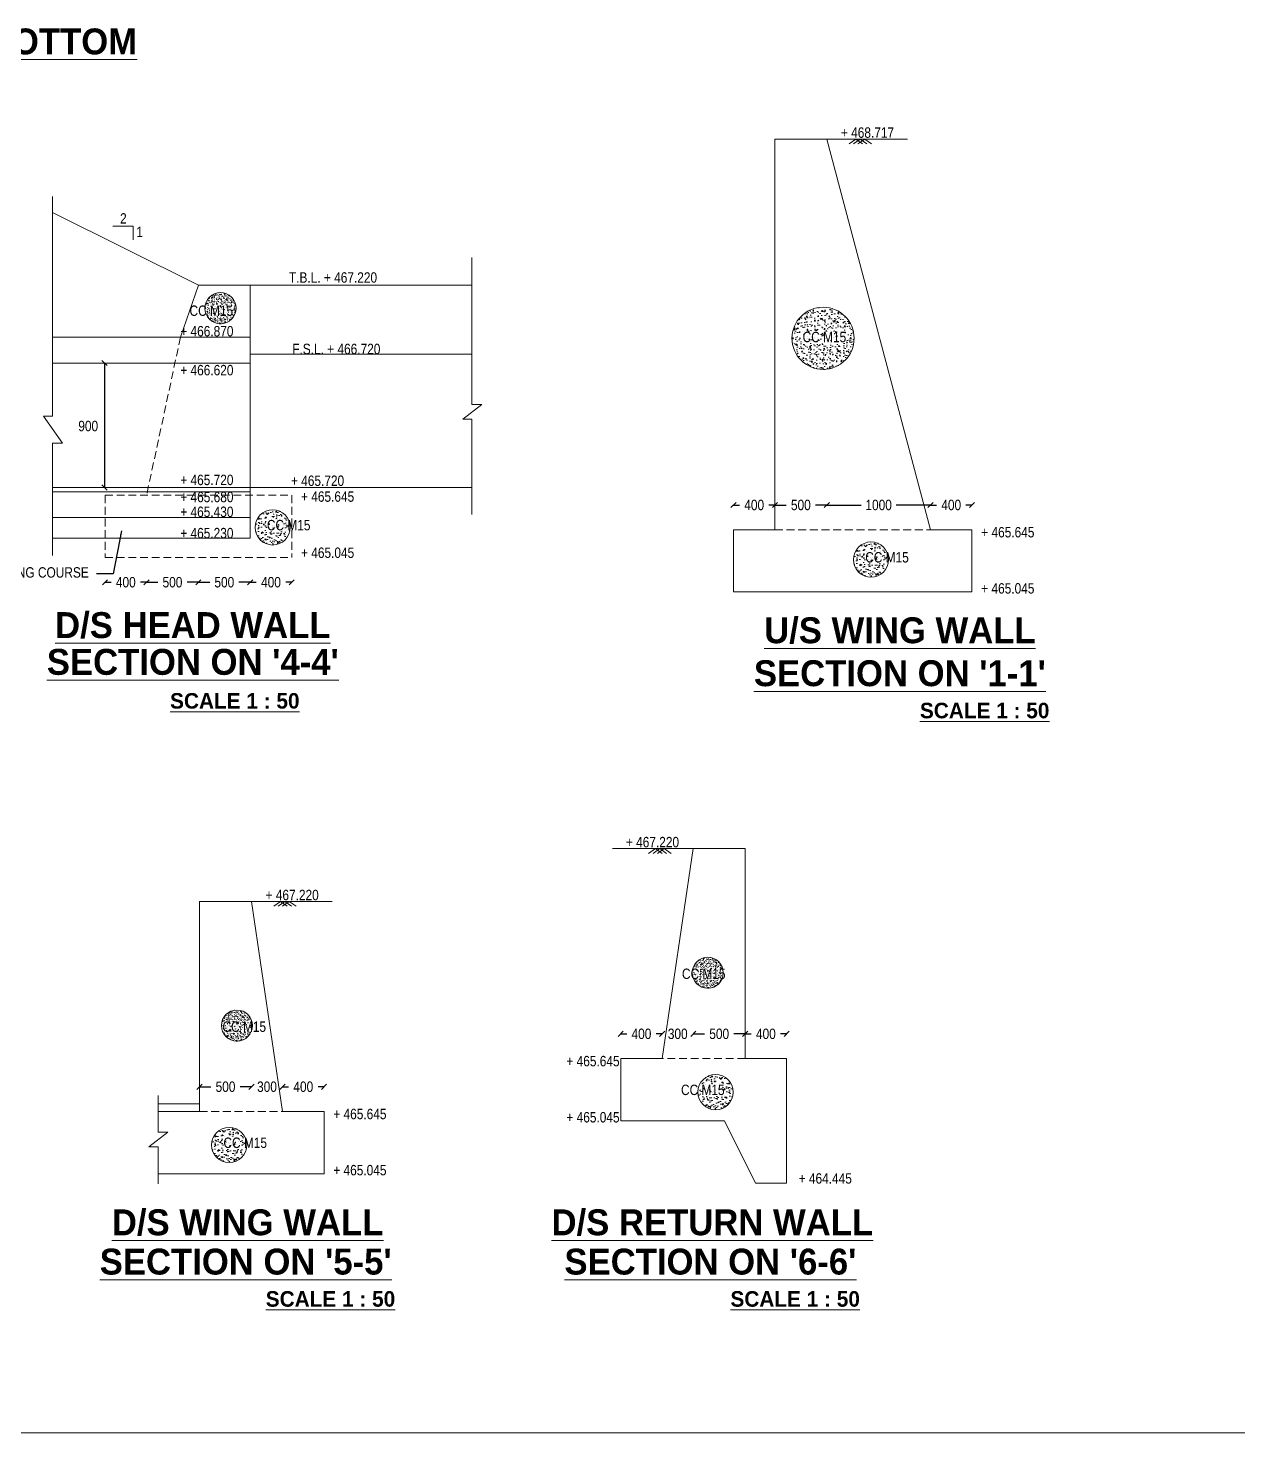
# Model space of a CAD drawing. Header units: millimetres. Extents: x 283753 to 367753, y 96727 to 160762.
# Drawn here: x 306331 to 329665, y 96727 to 123822 of the extents above; entities that cross this region are included whole.
import ezdxf
from ezdxf.enums import TextEntityAlignment as Align

# ---------------------------------------------------------------- set-up
doc = ezdxf.new("R2010")
doc.units = ezdxf.units.MM
doc.linetypes.add('HIDDEN', pattern=[0.375, 0.25, -0.125])
for name, color, linetype in [('Box', 20, 'Continuous'), ('headwall', 6, 'Continuous'), ('TEXT', 7, 'Continuous')]:
    doc.layers.add(name, color=color, linetype=linetype)
doc.styles.add('ARIAL NARROW', font='ARIALN_1.TTF')
doc.styles.add('CITYBLUEPR', font='cityb__.ttf')
doc.dimstyles.new('ISO-25', dxfattribs={"dimtxt": 2.5, "dimasz": 2.5, "dimexe": 1.25, "dimexo": 0.625, "dimtad": 1, "dimdec": 0, "dimtxsty": 'Standard', "dimblk": 'OBLIQUE', "dimcen": 2.5, "dimdle": 1.25, "dimclrd": 6, "dimadec": 0, "dimazin": 0, "dimtfac": 1, "dimtdec": 0, "dimtmove": 0, "dimatfit": 3, "dimfxl": 0, "dimarcsym": 0})
doc.dimstyles.get("Standard").update_dxf_attribs({"dimtxt": 0.18, "dimasz": 0.18, "dimexe": 0.18, "dimexo": 0.0625, "dimgap": 0.09, "dimtad": 0, "dimtih": 1, "dimtoh": 1, "dimdec": 4, "dimzin": 0, "dimdsep": 46, "dimtxsty": 'Standard', "dimcen": 0.09, "dimadec": 0, "dimazin": 0, "dimtfac": 1, "dimtdec": 4, "dimtofl": 0, "dimtmove": 0, "dimatfit": 3, "dimfxl": 0, "dimtolj": 1, "dimtzin": 0, "dimarcsym": 0})

# ---------------------------------------------------------------- blocks, each defined once
blk = doc.blocks.new('_Oblique')
at = {"color": 0, "linetype": 'ByBlock', "lineweight": -2}
blk.add_line((-0.5, -0.5), (0.5, 0.5), dxfattribs=at)
blk = doc.blocks.new('*D186')
at = {"layer": 'Defpoints', "color": 0, "transparency": 16777216}
for p in [(307805, 117361), (307805, 114961), (307805, 114961)]:
    blk.add_point(p, dxfattribs=at)
at = {"layer": 'TEXT', "color": 0, "lineweight": -2, "transparency": 16777216}
for p, q in [((307805, 117361), (307805, 114961)), ((307705, 114961), (307705, 114961))]:
    blk.add_line(p, q, dxfattribs=at)
at = {"layer": 'TEXT', "color": 0, "lineweight": -2, "transparency": 16777216, "xscale": 100, "yscale": 100, "zscale": 100}
for p, rotation in [((307805, 117361), 90), ((307805, 114961), 270)]:
    blk.add_blockref('_Oblique', p, dxfattribs=dict(at, rotation=rotation))
at = {"layer": 'TEXT', "color": 0, "lineweight": 9, "transparency": 16777216, "insert": (307491, 116146), "char_height": 200, "attachment_point": 5, "style": 'ARIAL NARROW'}
blk.add_mtext('\\A1;900', dxfattribs=at)
blk = doc.blocks.new('*D187')
at = {"layer": 'Defpoints', "color": 0, "transparency": 16777216}
for p in [(309616, 113133), (310616, 113133), (310616, 113133)]:
    blk.add_point(p, dxfattribs=at)
at = {"layer": 'TEXT', "color": 0, "lineweight": -2, "transparency": 16777216}
for p, q in [((309616, 113133), (309835, 113133)), ((310616, 113133), (310397, 113133))]:
    blk.add_line(p, q, dxfattribs=at)
at = {"layer": 'TEXT', "color": 0, "lineweight": -2, "transparency": 16777216, "xscale": 100, "yscale": 100, "zscale": 100, "rotation": 180}
blk.add_blockref('_Oblique', (309616, 113133), dxfattribs=at)
at = {"layer": 'TEXT', "color": 0, "lineweight": -2, "transparency": 16777216, "xscale": 100, "yscale": 100, "zscale": 100}
blk.add_blockref('_Oblique', (310616, 113133), dxfattribs=at)
at = {"layer": 'TEXT', "color": 0, "lineweight": 9, "transparency": 16777216, "insert": (310116, 113133), "char_height": 200, "attachment_point": 5, "style": 'ARIAL NARROW'}
blk.add_mtext('\\A1;500', dxfattribs=at)
blk = doc.blocks.new('*D188')
at = {"layer": 'Defpoints', "color": 0, "transparency": 16777216}
for p in [(310616, 113133), (311416, 113133), (311416, 113133)]:
    blk.add_point(p, dxfattribs=at)
at = {"layer": 'TEXT', "color": 0, "lineweight": -2, "transparency": 16777216}
for p, q in [((310616, 113133), (310732, 113133)), ((311416, 113133), (311300, 113133))]:
    blk.add_line(p, q, dxfattribs=at)
at = {"layer": 'TEXT', "color": 0, "lineweight": -2, "transparency": 16777216, "xscale": 100, "yscale": 100, "zscale": 100, "rotation": 180}
blk.add_blockref('_Oblique', (310616, 113133), dxfattribs=at)
at = {"layer": 'TEXT', "color": 0, "lineweight": -2, "transparency": 16777216, "xscale": 100, "yscale": 100, "zscale": 100}
blk.add_blockref('_Oblique', (311416, 113133), dxfattribs=at)
at = {"layer": 'TEXT', "color": 0, "lineweight": 9, "transparency": 16777216, "insert": (311016, 113133), "char_height": 200, "attachment_point": 5, "style": 'ARIAL NARROW'}
blk.add_mtext('\\A1;400', dxfattribs=at)
blk = doc.blocks.new('*D189')
at = {"layer": 'Defpoints', "color": 0, "transparency": 16777216}
for p in [(308616, 113133), (308616, 113133), (309616, 113133)]:
    blk.add_point(p, dxfattribs=at)
at = {"layer": 'TEXT', "color": 0, "lineweight": -2, "transparency": 16777216}
for p, q in [((308616, 113133), (308835, 113133)), ((309616, 113133), (309397, 113133))]:
    blk.add_line(p, q, dxfattribs=at)
at = {"layer": 'TEXT', "color": 0, "lineweight": -2, "transparency": 16777216, "xscale": 100, "yscale": 100, "zscale": 100, "rotation": 180}
blk.add_blockref('_Oblique', (308616, 113133), dxfattribs=at)
at = {"layer": 'TEXT', "color": 0, "lineweight": -2, "transparency": 16777216, "xscale": 100, "yscale": 100, "zscale": 100}
blk.add_blockref('_Oblique', (309616, 113133), dxfattribs=at)
at = {"layer": 'TEXT', "color": 0, "lineweight": 9, "transparency": 16777216, "insert": (309116, 113133), "char_height": 200, "attachment_point": 5, "style": 'ARIAL NARROW'}
blk.add_mtext('\\A1;500', dxfattribs=at)
blk = doc.blocks.new('*D190')
at = {"layer": 'Defpoints', "color": 0, "transparency": 16777216}
for p in [(307816, 113133), (307816, 113133), (308616, 113133)]:
    blk.add_point(p, dxfattribs=at)
at = {"layer": 'TEXT', "color": 0, "lineweight": -2, "transparency": 16777216}
for p, q in [((307816, 113133), (307932, 113133)), ((308616, 113133), (308500, 113133))]:
    blk.add_line(p, q, dxfattribs=at)
at = {"layer": 'TEXT', "color": 0, "lineweight": -2, "transparency": 16777216, "xscale": 100, "yscale": 100, "zscale": 100, "rotation": 180}
blk.add_blockref('_Oblique', (307816, 113133), dxfattribs=at)
at = {"layer": 'TEXT', "color": 0, "lineweight": -2, "transparency": 16777216, "xscale": 100, "yscale": 100, "zscale": 100}
blk.add_blockref('_Oblique', (308616, 113133), dxfattribs=at)
at = {"layer": 'TEXT', "color": 0, "lineweight": 9, "transparency": 16777216, "insert": (308216, 113133), "char_height": 200, "attachment_point": 5, "style": 'ARIAL NARROW'}
blk.add_mtext('\\A1;400', dxfattribs=at)
blk = doc.blocks.new('*D191')
at = {"layer": 'Defpoints', "color": 0, "transparency": 16777216}
for p in [(319936, 114623), (320736, 114623), (320736, 114623)]:
    blk.add_point(p, dxfattribs=at)
at = {"layer": 'TEXT', "color": 0, "lineweight": -2, "transparency": 16777216}
for p, q in [((319936, 114623), (320051, 114623)), ((320736, 114623), (320620, 114623))]:
    blk.add_line(p, q, dxfattribs=at)
at = {"layer": 'TEXT', "color": 0, "lineweight": -2, "transparency": 16777216, "xscale": 100, "yscale": 100, "zscale": 100, "rotation": 180}
blk.add_blockref('_Oblique', (319936, 114623), dxfattribs=at)
at = {"layer": 'TEXT', "color": 0, "lineweight": -2, "transparency": 16777216, "xscale": 100, "yscale": 100, "zscale": 100}
blk.add_blockref('_Oblique', (320736, 114623), dxfattribs=at)
at = {"layer": 'TEXT', "color": 0, "lineweight": 9, "transparency": 16777216, "insert": (320336, 114623), "char_height": 200, "attachment_point": 5, "style": 'ARIAL NARROW'}
blk.add_mtext('\\A1;400', dxfattribs=at)
blk = doc.blocks.new('*D192')
at = {"layer": 'Defpoints', "color": 0, "transparency": 16777216}
for p in [(321736, 114623), (323736, 114623), (323736, 114623)]:
    blk.add_point(p, dxfattribs=at)
at = {"layer": 'TEXT', "color": 0, "lineweight": -2, "transparency": 16777216}
for p, q in [((321736, 114623), (322399, 114623)), ((323736, 114623), (323072, 114623))]:
    blk.add_line(p, q, dxfattribs=at)
at = {"layer": 'TEXT', "color": 0, "lineweight": -2, "transparency": 16777216, "xscale": 100, "yscale": 100, "zscale": 100, "rotation": 180}
blk.add_blockref('_Oblique', (321736, 114623), dxfattribs=at)
at = {"layer": 'TEXT', "color": 0, "lineweight": -2, "transparency": 16777216, "xscale": 100, "yscale": 100, "zscale": 100}
blk.add_blockref('_Oblique', (323736, 114623), dxfattribs=at)
at = {"layer": 'TEXT', "color": 0, "lineweight": 9, "transparency": 16777216, "insert": (322736, 114623), "char_height": 200, "attachment_point": 5, "style": 'ARIAL NARROW'}
blk.add_mtext('\\A1;1000', dxfattribs=at)
blk = doc.blocks.new('*D193')
at = {"layer": 'Defpoints', "color": 0, "transparency": 16777216}
for p in [(323736, 114623), (324536, 114623), (324536, 114623)]:
    blk.add_point(p, dxfattribs=at)
at = {"layer": 'TEXT', "color": 0, "lineweight": -2, "transparency": 16777216}
for p, q in [((323736, 114623), (323851, 114623)), ((324536, 114623), (324420, 114623))]:
    blk.add_line(p, q, dxfattribs=at)
at = {"layer": 'TEXT', "color": 0, "lineweight": -2, "transparency": 16777216, "xscale": 100, "yscale": 100, "zscale": 100, "rotation": 180}
blk.add_blockref('_Oblique', (323736, 114623), dxfattribs=at)
at = {"layer": 'TEXT', "color": 0, "lineweight": -2, "transparency": 16777216, "xscale": 100, "yscale": 100, "zscale": 100}
blk.add_blockref('_Oblique', (324536, 114623), dxfattribs=at)
at = {"layer": 'TEXT', "color": 0, "lineweight": 9, "transparency": 16777216, "insert": (324136, 114623), "char_height": 200, "attachment_point": 5, "style": 'ARIAL NARROW'}
blk.add_mtext('\\A1;400', dxfattribs=at)
blk = doc.blocks.new('*D194')
at = {"layer": 'Defpoints', "color": 0, "transparency": 16777216}
for p in [(320736, 114623), (320736, 114623), (321736, 114623)]:
    blk.add_point(p, dxfattribs=at)
at = {"layer": 'TEXT', "color": 0, "lineweight": -2, "transparency": 16777216}
for p, q in [((320736, 114623), (320955, 114623)), ((321736, 114623), (321516, 114623))]:
    blk.add_line(p, q, dxfattribs=at)
at = {"layer": 'TEXT', "color": 0, "lineweight": -2, "transparency": 16777216, "xscale": 100, "yscale": 100, "zscale": 100, "rotation": 180}
blk.add_blockref('_Oblique', (320736, 114623), dxfattribs=at)
at = {"layer": 'TEXT', "color": 0, "lineweight": -2, "transparency": 16777216, "xscale": 100, "yscale": 100, "zscale": 100}
blk.add_blockref('_Oblique', (321736, 114623), dxfattribs=at)
at = {"layer": 'TEXT', "color": 0, "lineweight": 9, "transparency": 16777216, "insert": (321236, 114623), "char_height": 200, "attachment_point": 5, "style": 'ARIAL NARROW'}
blk.add_mtext('\\A1;500', dxfattribs=at)
blk = doc.blocks.new('*D195')
at = {"layer": 'Defpoints', "color": 0, "transparency": 16777216}
for p in [(310639, 103403), (311239, 103403), (311239, 103403)]:
    blk.add_point(p, dxfattribs=at)
at = {"layer": 'TEXT', "color": 0, "lineweight": -2, "transparency": 16777216}
for p, q in [((310639, 103403), (310539, 103403)), ((311239, 103403), (311339, 103403))]:
    blk.add_line(p, q, dxfattribs=at)
at = {"layer": 'TEXT', "color": 0, "lineweight": -2, "transparency": 16777216, "xscale": 100, "yscale": 100, "zscale": 100}
blk.add_blockref('_Oblique', (310639, 103403), dxfattribs=at)
at = {"layer": 'TEXT', "color": 0, "lineweight": -2, "transparency": 16777216, "xscale": 100, "yscale": 100, "zscale": 100, "rotation": 180}
blk.add_blockref('_Oblique', (311239, 103403), dxfattribs=at)
at = {"layer": 'TEXT', "color": 0, "lineweight": 9, "transparency": 16777216, "insert": (310939, 103403), "char_height": 200, "attachment_point": 5, "style": 'ARIAL NARROW'}
blk.add_mtext('\\A1;300', dxfattribs=at)
blk = doc.blocks.new('*D196')
at = {"layer": 'Defpoints', "color": 0, "transparency": 16777216}
for p in [(311239, 103403), (312039, 103403), (312039, 103403)]:
    blk.add_point(p, dxfattribs=at)
at = {"layer": 'TEXT', "color": 0, "lineweight": -2, "transparency": 16777216}
for p, q in [((311239, 103403), (311355, 103403)), ((312039, 103403), (311923, 103403))]:
    blk.add_line(p, q, dxfattribs=at)
at = {"layer": 'TEXT', "color": 0, "lineweight": -2, "transparency": 16777216, "xscale": 100, "yscale": 100, "zscale": 100, "rotation": 180}
blk.add_blockref('_Oblique', (311239, 103403), dxfattribs=at)
at = {"layer": 'TEXT', "color": 0, "lineweight": -2, "transparency": 16777216, "xscale": 100, "yscale": 100, "zscale": 100}
blk.add_blockref('_Oblique', (312039, 103403), dxfattribs=at)
at = {"layer": 'TEXT', "color": 0, "lineweight": 9, "transparency": 16777216, "insert": (311639, 103403), "char_height": 200, "attachment_point": 5, "style": 'ARIAL NARROW'}
blk.add_mtext('\\A1;400', dxfattribs=at)
blk = doc.blocks.new('*D197')
at = {"layer": 'Defpoints', "color": 0, "transparency": 16777216}
for p in [(309639, 103403), (309639, 103403), (310639, 103403)]:
    blk.add_point(p, dxfattribs=at)
at = {"layer": 'TEXT', "color": 0, "lineweight": -2, "transparency": 16777216}
for p, q in [((309639, 103403), (309858, 103403)), ((310639, 103403), (310420, 103403))]:
    blk.add_line(p, q, dxfattribs=at)
at = {"layer": 'TEXT', "color": 0, "lineweight": -2, "transparency": 16777216, "xscale": 100, "yscale": 100, "zscale": 100, "rotation": 180}
blk.add_blockref('_Oblique', (309639, 103403), dxfattribs=at)
at = {"layer": 'TEXT', "color": 0, "lineweight": -2, "transparency": 16777216, "xscale": 100, "yscale": 100, "zscale": 100}
blk.add_blockref('_Oblique', (310639, 103403), dxfattribs=at)
at = {"layer": 'TEXT', "color": 0, "lineweight": 9, "transparency": 16777216, "insert": (310139, 103403), "char_height": 200, "attachment_point": 5, "style": 'ARIAL NARROW'}
blk.add_mtext('\\A1;500', dxfattribs=at)
blk = doc.blocks.new('*D198')
at = {"layer": 'Defpoints', "color": 0, "transparency": 16777216}
for p in [(320161, 104423), (320161, 104423), (320961, 104423)]:
    blk.add_point(p, dxfattribs=at)
at = {"layer": 'TEXT', "color": 0, "lineweight": -2, "transparency": 16777216}
for p, q in [((320161, 104423), (320277, 104423)), ((320961, 104423), (320845, 104423))]:
    blk.add_line(p, q, dxfattribs=at)
at = {"layer": 'TEXT', "color": 0, "lineweight": -2, "transparency": 16777216, "xscale": 100, "yscale": 100, "zscale": 100, "rotation": 180}
blk.add_blockref('_Oblique', (320161, 104423), dxfattribs=at)
at = {"layer": 'TEXT', "color": 0, "lineweight": -2, "transparency": 16777216, "xscale": 100, "yscale": 100, "zscale": 100}
blk.add_blockref('_Oblique', (320961, 104423), dxfattribs=at)
at = {"layer": 'TEXT', "color": 0, "lineweight": 9, "transparency": 16777216, "insert": (320561, 104423), "char_height": 200, "attachment_point": 5, "style": 'ARIAL NARROW'}
blk.add_mtext('\\A1;400', dxfattribs=at)
blk = doc.blocks.new('*D199')
at = {"layer": 'Defpoints', "color": 0, "transparency": 16777216}
for p in [(318561, 104423), (318561, 104423), (319161, 104423)]:
    blk.add_point(p, dxfattribs=at)
at = {"layer": 'TEXT', "color": 0, "lineweight": -2, "transparency": 16777216}
for p, q in [((318561, 104423), (318461, 104423)), ((319161, 104423), (319261, 104423))]:
    blk.add_line(p, q, dxfattribs=at)
at = {"layer": 'TEXT', "color": 0, "lineweight": -2, "transparency": 16777216, "xscale": 100, "yscale": 100, "zscale": 100}
blk.add_blockref('_Oblique', (318561, 104423), dxfattribs=at)
at = {"layer": 'TEXT', "color": 0, "lineweight": -2, "transparency": 16777216, "xscale": 100, "yscale": 100, "zscale": 100, "rotation": 180}
blk.add_blockref('_Oblique', (319161, 104423), dxfattribs=at)
at = {"layer": 'TEXT', "color": 0, "lineweight": 9, "transparency": 16777216, "insert": (318861, 104423), "char_height": 200, "attachment_point": 5, "style": 'ARIAL NARROW'}
blk.add_mtext('\\A1;300', dxfattribs=at)
blk = doc.blocks.new('*D200')
at = {"layer": 'Defpoints', "color": 0, "transparency": 16777216}
for p in [(317761, 104423), (317761, 104423), (318561, 104423)]:
    blk.add_point(p, dxfattribs=at)
at = {"layer": 'TEXT', "color": 0, "lineweight": -2, "transparency": 16777216}
for p, q in [((317761, 104423), (317877, 104423)), ((318561, 104423), (318445, 104423))]:
    blk.add_line(p, q, dxfattribs=at)
at = {"layer": 'TEXT', "color": 0, "lineweight": -2, "transparency": 16777216, "xscale": 100, "yscale": 100, "zscale": 100, "rotation": 180}
blk.add_blockref('_Oblique', (317761, 104423), dxfattribs=at)
at = {"layer": 'TEXT', "color": 0, "lineweight": -2, "transparency": 16777216, "xscale": 100, "yscale": 100, "zscale": 100}
blk.add_blockref('_Oblique', (318561, 104423), dxfattribs=at)
at = {"layer": 'TEXT', "color": 0, "lineweight": 9, "transparency": 16777216, "insert": (318161, 104423), "char_height": 200, "attachment_point": 5, "style": 'ARIAL NARROW'}
blk.add_mtext('\\A1;400', dxfattribs=at)
blk = doc.blocks.new('*D201')
at = {"layer": 'Defpoints', "color": 0, "transparency": 16777216}
for p in [(319161, 104423), (320161, 104423), (320161, 104423)]:
    blk.add_point(p, dxfattribs=at)
at = {"layer": 'TEXT', "color": 0, "lineweight": -2, "transparency": 16777216}
for p, q in [((319161, 104423), (319380, 104423)), ((320161, 104423), (319942, 104423))]:
    blk.add_line(p, q, dxfattribs=at)
at = {"layer": 'TEXT', "color": 0, "lineweight": -2, "transparency": 16777216, "xscale": 100, "yscale": 100, "zscale": 100, "rotation": 180}
blk.add_blockref('_Oblique', (319161, 104423), dxfattribs=at)
at = {"layer": 'TEXT', "color": 0, "lineweight": -2, "transparency": 16777216, "xscale": 100, "yscale": 100, "zscale": 100}
blk.add_blockref('_Oblique', (320161, 104423), dxfattribs=at)
at = {"layer": 'TEXT', "color": 0, "lineweight": 9, "transparency": 16777216, "insert": (319661, 104423), "char_height": 200, "attachment_point": 5, "style": 'ARIAL NARROW'}
blk.add_mtext('\\A1;500', dxfattribs=at)

msp = doc.modelspace()

# ---------------------------------------------------------------- hatches: boundary and pattern name
at = {"layer": 'TEXT', "linetype": 'Continuous', "lineweight": 9}
h = msp.add_hatch(dxfattribs=at)
h.set_pattern_fill('AR-CONC', color=0, scale=0.5, style=0)
h.set_pattern_definition([(50, (141224.85, 65025.88), (91.092334, -7.969543), [9.525, -104.775]), (355, (141224.85, 65025.88), (-17.621413, 95.52832), [7.62, -83.82]), (100.451, (141232.44, 65025.22), (73.47125, 87.558344), [8.095, -89.045]), (46.1842, (141224.85, 65051.28), (135.53952, -21.021164), [14.2875, -157.1625]), (96.6356, (141236.14, 65049.53), (118.70212, 123.71278), [12.1425, -133.5675]), (351.184, (141224.85, 65051.28), (118.7023, 123.71256), [11.43, -125.73]), (21, (141237.55, 65044.93), (75.80744, -51.13276), [9.525, -104.775]), (326, (141237.55, 65044.93), (30.901014, 92.093983), [7.62, -83.82]), (71.4514, (141243.87, 65040.67), (106.708245, 40.96143), [8.095, -89.045]), (37.5, (141224.85, 65025.882), (1.5443016, 42.2775194), [0, -82.804, 0, -85.09, 0, -84.1375]), (7.5, (141224.85, 65025.882), (33.409831, 50.090287), [0, -48.514, 0, -80.899, 0, -32.0675]), (327.5, (141196.53, 65025.882), (67.7952976, -2.864372), [0, -31.75, 0, -99.06, 0, -131.445]), (317.5, (141183.83, 65025.88), (74.06459, 12.713246), [0, -41.275, 0, -65.786, 0, -93.345])])
h.paths.add_polyline_path([(310342.1, 118419.5, 1), (309742.6, 118419.5, 1)])
h.paths.add_polyline_path([(308945.7, 118535), (309437.3, 118535), (309437.3, 118381.6), (308945.7, 118381.6)], flags=9)
h = msp.add_hatch(dxfattribs=at)
h.set_pattern_fill('AR-CONC', color=0, style=0)
h.set_pattern_definition([(50, (-15970.74, 11051.05), (182.18467, -15.939086), [19.05, -209.55]), (355, (-15970.74, 11051.05), (-35.24283, 191.05664), [15.24, -167.64]), (100.451, (-15955.56, 11049.73), (146.9425, 175.11669), [16.19, -178.09]), (46.1842, (-15970.74, 11101.85), (271.07904, -42.04233), [28.575, -314.325]), (96.6356, (-15948.15, 11098.35), (237.40423, 247.42556), [24.285, -267.135]), (351.184, (-15970.74, 11101.85), (237.4046, 247.42512), [22.86, -251.46]), (21, (-15945.34, 11089.15), (151.61488, -102.26552), [19.05, -209.55]), (326, (-15945.34, 11089.15), (61.80203, 184.18797), [15.24, -167.64]), (71.4514, (-15932.7, 11080.63), (213.41649, 81.92286), [16.19, -178.09]), (37.5, (-15970.74, 11051.054), (3.088603, 84.555039), [0, -165.608, 0, -170.18, 0, -168.275]), (7.5, (-15970.74, 11051.05), (66.819663, 100.180575), [0, -97.028, 0, -161.798, 0, -64.135]), (327.5, (-16027.384, 11051.054), (135.590595, -5.728744), [0, -63.5, 0, -198.12, 0, -262.89]), (317.5, (-16052.78, 11051.05), (148.12918, 25.42649), [0, -82.55, 0, -131.572, 0, -186.69])])
h.paths.add_polyline_path([(322263.7, 117838.3, 1), (321064.8, 117838.3, 1)])
h.paths.add_polyline_path([(321156.2, 118016), (322139.6, 118016), (322139.6, 117709), (321156.2, 117709)], flags=24)
h = msp.add_hatch(dxfattribs=at)
h.set_pattern_fill('AR-CONC', color=0, style=0)
h.set_pattern_definition([(50, (-26980.97, 11671.93), (182.18467, -15.939086), [19.05, -209.55]), (355, (-26980.97, 11671.93), (-35.24283, 191.05664), [15.24, -167.64]), (100.451, (-26965.79, 11670.6), (146.9425, 175.11669), [16.19, -178.09]), (46.1842, (-26980.97, 11722.73), (271.07904, -42.04233), [28.575, -314.325]), (96.6356, (-26958.38, 11719.23), (237.40423, 247.42556), [24.285, -267.135]), (351.184, (-26980.97, 11722.73), (237.4046, 247.42512), [22.86, -251.46]), (21, (-26955.57, 11710.03), (151.61488, -102.26552), [19.05, -209.55]), (326, (-26955.57, 11710.03), (61.80203, 184.18797), [15.24, -167.64]), (71.4514, (-26942.94, 11701.5), (213.41649, 81.92286), [16.19, -178.09]), (37.5, (-26980.97, 11671.93), (3.088603, 84.555039), [0, -165.608, 0, -170.18, 0, -168.275]), (7.5, (-26980.97, 11671.93), (66.819663, 100.180575), [0, -97.028, 0, -161.798, 0, -64.135]), (327.5, (-27037.61, 11671.93), (135.590595, -5.728744), [0, -63.5, 0, -198.12, 0, -262.89]), (317.5, (-27063.01, 11671.93), (148.12918, 25.42649), [0, -82.55, 0, -131.572, 0, -186.69])])
h.paths.add_polyline_path([(311388.2, 114191.7, 1), (310708.4, 114191.7, 1)])
h.paths.add_polyline_path([(310823.6, 114387.8), (311807, 114387.8), (311807, 114080.9), (310823.6, 114080.9)], flags=9)
h = msp.add_hatch(dxfattribs=at)
h.set_pattern_fill('AR-CONC', color=0, style=0)
h.set_pattern_definition([(50, (-15440.74, 11051.05), (182.18467, -15.939086), [19.05, -209.55]), (355, (-15440.74, 11051.05), (-35.24283, 191.05664), [15.24, -167.64]), (100.451, (-15425.56, 11049.73), (146.9425, 175.11669), [16.19, -178.09]), (46.1842, (-15440.74, 11101.85), (271.07904, -42.04233), [28.575, -314.325]), (96.6356, (-15418.15, 11098.35), (237.40423, 247.42556), [24.285, -267.135]), (351.184, (-15440.74, 11101.85), (237.4046, 247.42512), [22.86, -251.46]), (21, (-15415.34, 11089.15), (151.61488, -102.26552), [19.05, -209.55]), (326, (-15415.34, 11089.15), (61.80203, 184.18797), [15.24, -167.64]), (71.4514, (-15402.7, 11080.63), (213.41649, 81.92286), [16.19, -178.09]), (37.5, (-15440.74, 11051.054), (3.088603, 84.555039), [0, -165.608, 0, -170.18, 0, -168.275]), (7.5, (-15440.74, 11051.05), (66.819663, 100.180575), [0, -97.028, 0, -161.798, 0, -64.135]), (327.5, (-15497.384, 11051.054), (135.590595, -5.728744), [0, -63.5, 0, -198.12, 0, -262.89]), (317.5, (-15522.78, 11051.05), (148.12918, 25.42649), [0, -82.55, 0, -131.572, 0, -186.69])])
h.paths.add_polyline_path([(322928.4, 113570.8, 1), (322248.7, 113570.8, 1)])
h.paths.add_polyline_path([(322363.8, 113766.9), (323347.2, 113766.9), (323347.2, 113460), (322363.8, 113460)], flags=9)
h = msp.add_hatch(dxfattribs=at)
h.set_pattern_fill('AR-CONC', color=0, scale=0.5, style=0)
h.set_pattern_definition([(130, (488257.32, 52208.914), (-91.092334, -7.969543), [9.525, -104.775]), (185, (488257.32, 52208.91), (17.621413, 95.52832), [7.62, -83.82]), (79.549, (488249.73, 52208.25), (-73.47125, 87.558344), [8.095, -89.045]), (133.8158, (488257.32, 52234.31), (-135.53952, -21.021164), [14.2875, -157.1625]), (83.3644, (488246.03, 52232.56), (-118.70212, 123.71278), [12.1425, -133.5675]), (188.816, (488257.32, 52234.31), (-118.7023, 123.71256), [11.43, -125.73]), (159, (488244.62, 52227.964), (-75.80744, -51.13276), [9.525, -104.775]), (214, (488244.62, 52227.96), (-30.901014, 92.093983), [7.62, -83.82]), (108.5486, (488238.305, 52223.7), (-106.708245, 40.96143), [8.095, -89.045]), (142.5, (488257.322, 52208.914), (-1.5443016, 42.2775194), [0, -82.804, 0, -85.09, 0, -84.1375]), (172.5, (488257.32, 52208.914), (-33.409831, 50.090287), [0, -48.514, 0, -80.899, 0, -32.0675]), (212.5, (488285.643, 52208.914), (-67.7952976, -2.864372), [0, -31.75, 0, -99.06, 0, -131.445]), (222.5, (488298.343, 52208.914), (-74.06459, 12.713246), [0, -41.275, 0, -65.786, 0, -93.345])])
h.paths.add_polyline_path([(319140.1, 105602.5, -1), (319739.6, 105602.5, -1)])
h.paths.add_polyline_path([(318961.1, 105670.7), (318469.4, 105670.7), (318469.4, 105517.2), (318961.1, 105517.2)], flags=9)
h = msp.add_hatch(dxfattribs=at)
h.set_pattern_fill('AR-CONC', color=0, scale=0.5, style=0)
h.set_pattern_definition([(50, (141542.79, 51188.914), (91.092334, -7.969543), [9.525, -104.775]), (355, (141542.79, 51188.91), (-17.621413, 95.52832), [7.62, -83.82]), (100.451, (141550.38, 51188.25), (73.47125, 87.558344), [8.095, -89.045]), (46.1842, (141542.79, 51214.31), (135.53952, -21.021164), [14.2875, -157.1625]), (96.6356, (141554.08, 51212.56), (118.70212, 123.71278), [12.1425, -133.5675]), (351.184, (141542.79, 51214.31), (118.7023, 123.71256), [11.43, -125.73]), (21, (141555.49, 51207.964), (75.80744, -51.13276), [9.525, -104.775]), (326, (141555.49, 51207.96), (30.901014, 92.093983), [7.62, -83.82]), (71.4514, (141561.8, 51203.7), (106.708245, 40.96143), [8.095, -89.045]), (37.5, (141542.786, 51188.914), (1.5443016, 42.2775194), [0, -82.804, 0, -85.09, 0, -84.1375]), (7.5, (141542.786, 51188.914), (33.409831, 50.090287), [0, -48.514, 0, -80.899, 0, -32.0675]), (327.5, (141514.465, 51188.914), (67.7952976, -2.864372), [0, -31.75, 0, -99.06, 0, -131.445]), (317.5, (141501.765, 51188.914), (74.06459, 12.713246), [0, -41.275, 0, -65.786, 0, -93.345])])
h.paths.add_polyline_path([(310660, 104582.5, 1), (310060.6, 104582.5, 1)])
h.paths.add_polyline_path([(310839, 104650.7), (311330.7, 104650.7), (311330.7, 104497.2), (310839, 104497.2)], flags=9)
h = msp.add_hatch(dxfattribs=at)
h.set_pattern_fill('AR-CONC', color=0, style=0)
h.set_pattern_definition([(130, (657619.45, 779.62), (-182.18467, -15.939086), [19.05, -209.55]), (185, (657619.45, 779.62), (35.24283, 191.05664), [15.24, -167.64]), (79.549, (657604.27, 778.3), (-146.9425, 175.11669), [16.19, -178.09]), (133.8158, (657619.45, 830.42), (-271.07904, -42.04233), [28.575, -314.325]), (83.3644, (657596.86, 826.92), (-237.40423, 247.42556), [24.285, -267.135]), (188.816, (657619.45, 830.42), (-237.4046, 247.42512), [22.86, -251.46]), (159, (657594.05, 817.72), (-151.61488, -102.26552), [19.05, -209.55]), (214, (657594.05, 817.72), (-61.80203, 184.18797), [15.24, -167.64]), (108.5486, (657581.42, 809.2), (-213.41649, 81.92286), [16.19, -178.09]), (142.5, (657619.45, 779.62), (-3.088603, 84.555039), [0, -165.608, 0, -170.18, 0, -168.275]), (172.5, (657619.45, 779.62), (-66.819663, 100.180575), [0, -97.028, 0, -161.798, 0, -64.135]), (212.5, (657676.095, 779.62), (-135.590595, -5.728744), [0, -63.5, 0, -198.12, 0, -262.89]), (222.5, (657701.5, 779.62), (-148.12918, 25.42649), [0, -82.55, 0, -131.572, 0, -186.69])])
h.paths.add_polyline_path([(319930, 103299.4, 1), (319250.3, 103299.4, 1)])
h.paths.add_polyline_path([(318831.5, 103495.5), (319814.9, 103495.5), (319814.9, 103188.6), (318831.5, 103188.6)], flags=9)
h = msp.add_hatch(dxfattribs=at)
h.set_pattern_fill('AR-CONC', color=0, style=0)
h.set_pattern_definition([(50, (-27819.34, -240.38), (182.18467, -15.939086), [19.05, -209.55]), (355, (-27819.34, -240.38), (-35.24283, 191.05664), [15.24, -167.64]), (100.451, (-27804.16, -241.7), (146.9425, 175.11669), [16.19, -178.09]), (46.1842, (-27819.34, -189.58), (271.07904, -42.04233), [28.575, -314.325]), (96.6356, (-27796.75, -193.08), (237.40423, 247.42556), [24.285, -267.135]), (351.184, (-27819.34, -189.58), (237.4046, 247.42512), [22.86, -251.46]), (21, (-27793.94, -202.28), (151.61488, -102.26552), [19.05, -209.55]), (326, (-27793.94, -202.28), (61.80203, 184.18797), [15.24, -167.64]), (71.4514, (-27781.31, -210.8), (213.41649, 81.92286), [16.19, -178.09]), (37.5, (-27819.344, -240.38), (3.088603, 84.555039), [0, -165.608, 0, -170.18, 0, -168.275]), (7.5, (-27819.34, -240.38), (66.819663, 100.180575), [0, -97.028, 0, -161.798, 0, -64.135]), (327.5, (-27875.986, -240.38), (135.590595, -5.728744), [0, -63.5, 0, -198.12, 0, -262.89]), (317.5, (-27901.39, -240.38), (148.12918, 25.42649), [0, -82.55, 0, -131.572, 0, -186.69])])
h.paths.add_polyline_path([(310549.8, 102279.4, 1), (309870.1, 102279.4, 1)])
h.paths.add_polyline_path([(309985.2, 102475.5), (310968.6, 102475.5), (310968.6, 102168.6), (309985.2, 102168.6)], flags=9)

# ---------------------------------------------------------------- linework, layer by layer
at = {"color": 0, "linetype": 'Continuous', "lineweight": 9}
msp.add_line((283752.6, 96726.9), (367752.6, 96726.9), dxfattribs=at)
at = {"layer": 'Box', "color": 0, "linetype": 'Continuous', "lineweight": 9}
for p, q in [((306804.9, 117860.7), (310616.1, 117860.7)), ((306804.9, 117360.7), (310616.1, 117360.7)), ((310616.1, 114960.7), (306804.9, 114960.7)), ((306804.9, 114880.7), (310616.1, 114880.7)), ((306804.9, 114380.7), (310616.1, 114380.7)), ((306804.9, 113980.7), (310616.1, 113980.7))]:
    msp.add_line(p, q, dxfattribs=at)
at = {"layer": 'headwall', "color": 0, "linetype": 'Continuous', "lineweight": 9}
for p, q in [((323294.7, 121681.4), (320735.5, 121681.4)), ((320735.5, 121681.4), (320735.5, 114147.4)), ((323735.5, 114147.4), (321735.5, 121681.4)), ((322295.1, 121681.4), (322164.7, 121587.8)), ((322380.8, 121681.4), (322250.4, 121587.8)), ((322295.1, 121681.4), (322425.5, 121587.8)), ((322466.6, 121681.4), (322336.2, 121587.8)), ((322380.8, 121681.4), (322511.2, 121587.8)), ((322466.6, 121681.4), (322597, 121587.8)), ((306804.9, 120571.8), (306804.9, 116337)), ((309616.1, 118860.7), (306804.9, 120266.2)), ((307963.3, 120002.6), (308359.3, 120002.6)), ((308359.3, 120002.6), (308359.3, 119736.5)), ((314892.8, 119394.6), (314892.8, 116563.5)), ((309616.1, 118860.7), (309270.4, 117860.7)), ((310616.1, 118860.7), (309616.1, 118860.7)), ((310616.1, 113980.7), (310616.1, 118860.7)), ((310616.1, 118860.7), (314892.8, 118860.7)), ((310616.1, 117529.9), (314892.8, 117529.9)), ((314717, 116281.8), (315081.1, 116563.5)), ((314892.8, 116563.5), (315081.1, 116563.5)), ((306804.9, 116337), (306629.1, 116337)), ((306629.1, 116337), (306993.2, 115818.7)), ((314892.8, 116281.8), (314717, 116281.8)), ((314892.8, 116281.8), (314892.8, 114443.4)), ((306804.9, 115818.7), (306993.2, 115818.7)), ((306804.9, 115818.7), (306804.9, 113651.5)), ((310616.1, 114960.7), (314892.8, 114960.7)), ((319935.5, 114147.4), (319935.5, 112947.4)), ((320735.5, 114147.4), (319935.5, 114147.4)), ((323735.5, 114147.4), (324535.5, 114147.4)), ((324535.5, 114147.4), (324535.5, 112947.4)), ((319935.5, 112947.4), (324535.5, 112947.4)), ((317602.1, 107996.5), (320161.3, 107996.5)), ((318430.2, 107996.5), (318299.8, 107903)), ((318516, 107996.5), (318385.6, 107903)), ((318430.2, 107996.5), (318560.6, 107903)), ((318601.7, 107996.5), (318471.3, 107903)), ((318516, 107996.5), (318646.4, 107903)), ((318561.3, 103946.5), (319161.3, 107996.5)), ((318601.7, 107996.5), (318732.1, 107903)), ((320161.3, 107996.5), (320161.3, 103946.5)), ((312198, 106976.5), (309638.8, 106976.5)), ((309638.8, 106976.5), (309638.8, 102926.5)), ((311238.8, 102926.5), (310638.8, 106976.5)), ((311198.4, 106976.5), (311068, 106883)), ((311284.1, 106976.5), (311153.7, 106883)), ((311198.4, 106976.5), (311328.8, 106883)), ((311369.9, 106976.5), (311239.5, 106883)), ((311284.1, 106976.5), (311414.5, 106883)), ((311369.9, 106976.5), (311500.3, 106883)), ((317761.3, 103946.5), (317761.3, 102746.5)), ((318561.3, 103946.5), (317761.3, 103946.5)), ((320161.3, 103946.5), (320961.3, 103946.5)), ((320961.3, 103946.5), (320961.3, 101546.5)), ((308838.8, 103231.7), (308838.8, 102529)), ((309638.8, 103076.5), (308838.8, 103076.5)), ((309638.8, 102926.5), (308838.8, 102926.5)), ((311238.8, 102926.5), (312038.8, 102926.5)), ((312038.8, 102926.5), (312038.8, 101726.5)), ((319761.3, 102746.5), (317761.3, 102746.5)), ((319761.3, 102746.5), (320361.3, 101546.5)), ((308663, 102247.3), (309027.1, 102529)), ((308838.8, 102529), (309027.1, 102529)), ((308838.8, 102247.3), (308663, 102247.3)), ((308838.8, 102247.3), (308838.8, 101530.7)), ((308838.8, 101726.5), (312038.8, 101726.5)), ((320961.3, 101546.5), (320361.3, 101546.5))]:
    msp.add_line(p, q, dxfattribs=at)
at = {"layer": 'headwall', "color": 0, "linetype": 'HIDDEN', "lineweight": 9, "ltscale": 600}
for p, q in [((309270.4, 117860.7), (308616.1, 114810.7)), ((307816.1, 114810.7), (311416.1, 114810.7)), ((307816.1, 114810.7), (307816.1, 113610.7)), ((311416.1, 114810.7), (311416.1, 113610.7)), ((320735.5, 114147.4), (323735.5, 114147.4)), ((307816.1, 113610.7), (311416.1, 113610.7)), ((320161.3, 103946.5), (318561.3, 103946.5)), ((309638.8, 102926.5), (311238.8, 102926.5))]:
    msp.add_line(p, q, dxfattribs=at)
at = {"layer": 'TEXT', "color": 0, "linetype": 'Continuous', "lineweight": 9}
for centre, radius in [((310042.3, 118419.5), 299.7), ((321664.3, 117838.3), 599.5), ((311048.3, 114191.7), 339.9), ((322588.5, 113570.8), 339.9), ((319439.8, 105602.5), 299.7), ((310360.3, 104582.5), 299.7), ((319590.2, 103299.4), 339.9), ((310209.9, 102279.4), 339.9)]:
    msp.add_circle(centre, radius, dxfattribs=at)

# ---------------------------------------------------------------- texts
at = {"layer": 'Box', "color": 0, "lineweight": 9, "style": 'ARIAL NARROW'}
for s, p in [(' + 466.870', (309202.9, 117875.4)), (' + 466.620', (309202.9, 117124.8)), (' + 465.720', (309202.9, 115007.5)), (' + 465.680', (309202.9, 114677.9)), (' + 465.430', (309202.9, 114392.3)), (' + 465.230', (309202.9, 113981.1)), ('200 THICK LEVELLING COURSE', (304013.2, 113223.4))]:
    msp.add_text(s, height=200, dxfattribs=at).set_placement(p)
at = {"layer": 'headwall', "color": 0, "linetype": 'Continuous', "lineweight": 9, "style": 'ARIAL NARROW'}
for p in [(324651, 113998.8), (316649.9, 103798), (312154.3, 102778)]:
    msp.add_text(' + 465.645', height=200, dxfattribs=at).set_placement(p)
at = {"layer": 'TEXT', "color": 0, "lineweight": 9, "style": 'CITYBLUEPR'}
for s, p in [('%%uHALF PLAN AT TOP AND HALF PLAN AT BOTTOM', (300336.7, 123314.3)), ('%%UD/S HEAD WALL', (309508.1, 112057.1)), ('%%UU/S WING WALL', (323145.6, 111957.3)), ("%%USECTION ON '4-4'", (309508.1, 111347.9)), ("%%USECTION ON '1-1'", (323145.6, 111129.2)), ('%%UD/S WING WALL', (310565.6, 100538.7)), ('%%UD/S RETURN WALL', (319528.1, 100538.7)), ("%%USECTION ON '5-5'", (310528.6, 99780.8)), ("%%USECTION ON '6-6'", (319491.1, 99780.8))]:
    msp.add_text(s, height=500, dxfattribs=at).set_placement(p, align=Align.CENTER)
at = {"layer": 'TEXT', "color": 0, "lineweight": 9}
for s, height, style, p in [('+ 468.717', 200, 'ARIAL NARROW', (322008.2, 121706.6)), ('2', 200, 'ARIAL NARROW', (308105, 120051.2)), ('1', 200, 'ARIAL NARROW', (308419.1, 119791.9)), ('T.B.L. + 467.220', 200, 'ARIAL NARROW', (311362, 118911.7)), (' F.S.L. + 466.720', 200, 'ARIAL NARROW', (311362, 117533.1)), (' + 465.720', 200, 'ARIAL NARROW', (311337.9, 114991.7)), (' + 465.645', 200, 'ARIAL NARROW', (311531.6, 114686.4)), (' + 465.045', 200, 'ARIAL NARROW', (311531.6, 113603.3)), (' + 465.045', 200, 'ARIAL NARROW', (324651, 112915.7)), ('%%uSCALE 1 : 50', 300, 'CITYBLUEPR', (309070, 110696.4)), ('%%uSCALE 1 : 50', 300, 'CITYBLUEPR', (323532.3, 110509.4)), ('+ 467.220', 200, 'ARIAL NARROW', (317861.1, 108021.8)), ('+ 467.220', 200, 'ARIAL NARROW', (310911.5, 107001.8)), (' + 465.045', 200, 'ARIAL NARROW', (316649.9, 102714.9)), (' + 465.045', 200, 'ARIAL NARROW', (312154.3, 101694.9)), (' + 464.445', 200, 'ARIAL NARROW', (321129.9, 101534.9)), ('%%uSCALE 1 : 50', 300, 'CITYBLUEPR', (310915.3, 99161.1)), ('%%uSCALE 1 : 50', 300, 'CITYBLUEPR', (319877.8, 99161.1))]:
    msp.add_text(s, height=height, dxfattribs=dict(at, style=style)).set_placement(p)
at = {"layer": 'TEXT', "color": 0, "lineweight": 9, "char_height": 200, "style": 'ARIAL NARROW'}
for insert, attachment_point in [((309381.4, 118369.9), 4), ((321206.2, 117862.5), 4), ((310873.6, 114234.3), 4), ((322413.8, 113613.5), 4), ((319783, 105580.8), 6), ((310017.1, 104560.8), 4), ((319764.9, 103342), 6), ((310035.2, 102322), 4)]:
    msp.add_mtext(' CC M15 ', dxfattribs=dict(at, insert=insert, attachment_point=attachment_point))

# ---------------------------------------------------------------- dimensions: what is measured, and where the dimension line sits
at = {"layer": 'TEXT', "color": 0, "lineweight": 9}
dim = msp.add_linear_dim(base=(307804.5, 114960.7), p1=(307804.5, 117360.7), p2=(307804.5, 114960.7), angle=90, text='900', dimstyle='Standard', override={"dimtxt": 200, "dimasz": 100, "dimexe": 100, "dimexo": 100, "dimgap": 100, "dimtih": 0, "dimdec": 0, "dimtxsty": 'ARIAL NARROW', "dimblk1": 'Oblique', "dimblk2": 'Oblique', "dimsah": 1, "dimtmove": 2}, dxfattribs=at)
dim.commit()
dim.dimension.update_dxf_attribs({"geometry": '*D186', "text_midpoint": (307490.7, 116146.3), "dimtype": 160})
for base, p1, p2, text, picture, middle in [((320735.5, 114623.4), (319935.5, 114623.4), (320735.5, 114623.4), '400', '*D191', (320335.5, 114623.4)), ((320735.5, 114623.4), (321735.5, 114623.4), (320735.5, 114623.4), '500', '*D194', (321235.5, 114623.4)), ((323735.5, 114623.4), (321735.5, 114623.4), (323735.5, 114623.4), '1000', '*D192', (322735.5, 114623.4)), ((324535.5, 114623.4), (323735.5, 114623.4), (324535.5, 114623.4), '400', '*D193', (324135.5, 114623.4)), ((307816.1, 113132.9), (308616.1, 113132.9), (307816.1, 113132.9), '400', '*D190', (308216.1, 113132.9)), ((308616.1, 113132.9), (309616.1, 113132.9), (308616.1, 113132.9), '500', '*D189', (309116.1, 113132.9)), ((310616.1, 113132.9), (309616.1, 113132.9), (310616.1, 113132.9), '500', '*D187', (310116.1, 113132.9)), ((311416.1, 113132.9), (310616.1, 113132.9), (311416.1, 113132.9), '400', '*D188', (311016.1, 113132.9)), ((309638.8, 103402.6), (310638.8, 103402.6), (309638.8, 103402.6), '500', '*D197', (310138.8, 103402.6)), ((311238.8, 103402.6), (310638.8, 103402.6), (311238.8, 103402.6), '300', '*D195', (310938.8, 103402.6)), ((312038.8, 103402.6), (311238.8, 103402.6), (312038.8, 103402.6), '400', '*D196', (311638.8, 103402.6))]:
    dim = msp.add_linear_dim(base=base, p1=p1, p2=p2, text=text, dimstyle='Standard', override={"dimtxt": 200, "dimasz": 100, "dimexe": 100, "dimexo": 100, "dimgap": 100, "dimtih": 0, "dimdec": 0, "dimtxsty": 'ARIAL NARROW', "dimblk1": 'Oblique', "dimblk2": 'Oblique', "dimsah": 1, "dimtmove": 1}, dxfattribs=at)
    dim.commit()
    dim.dimension.update_dxf_attribs({"geometry": picture, "text_midpoint": middle})
for base, p1, p2, text, picture, middle in [((317761.3, 104422.6), (318561.3, 104422.6), (317761.3, 104422.6), '400', '*D200', (318161.3, 104422.6)), ((318561.3, 104422.6), (319161.3, 104422.6), (318561.3, 104422.6), '300', '*D199', (318861.3, 104422.6)), ((320161.3, 104422.6), (319161.3, 104422.6), (320161.3, 104422.6), '500', '*D201', (319661.3, 104422.6)), ((320161.3, 104422.6), (320961.3, 104422.6), (320161.3, 104422.6), '400', '*D198', (320561.3, 104422.6))]:
    dim = msp.add_linear_dim(base=base, p1=p1, p2=p2, angle=180, text=text, dimstyle='Standard', override={"dimtxt": 200, "dimasz": 100, "dimexe": 100, "dimexo": 100, "dimgap": 100, "dimtih": 0, "dimdec": 0, "dimtxsty": 'ARIAL NARROW', "dimblk1": 'Oblique', "dimblk2": 'Oblique', "dimsah": 1, "dimtmove": 1}, dxfattribs=at)
    dim.commit()
    dim.dimension.update_dxf_attribs({"geometry": picture, "text_midpoint": middle})

# ---------------------------------------------------------------- leaders
at = {"layer": 'Box', "color": 0, "linetype": 'Continuous', "lineweight": 9}
msp.add_leader([(308132, 114122.4), (307970.5, 113296), (307647.6, 113296)], dimstyle='ISO-25', override={"dimtxt": 180, "dimasz": 90, "dimexe": 90, "dimexo": 90, "dimtad": 0, "dimdle": 90, "dimclrd": 256}, dxfattribs=at)

doc.saveas('drawing.dxf')
